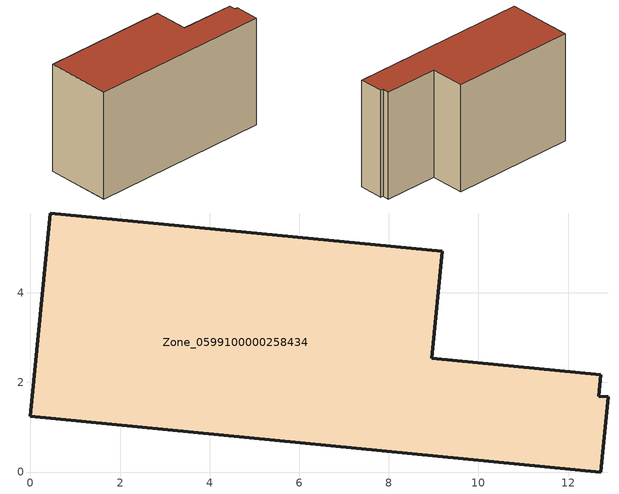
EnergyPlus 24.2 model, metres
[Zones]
Zone_0599100000258434
 floor ground (C_G): 0.44,5.78 9.19,4.93 8.96,2.54 12.73,2.17 12.68,1.7 12.89,1.68 12.73,0 0,1.24 z0
 wall outside (C_F): 9.19,4.93 0.44,5.78 0,1.24 12.73,0 12.89,1.68 12.68,1.7 12.73,2.17 8.96,2.54 9.19,4.93 z0:7.6
 roof outside (C_R): 12.73,0 12.89,1.68 12.68,1.7 12.73,2.17 8.96,2.54 9.19,4.93 0.44,5.78 0,1.24 z7.6
[BUILDING]
Pand.0599100000258434: North Axis=0; Terrain=City; Loads Convergence Tolerance Value=0.04; Temperature Convergence Tolerance Value=0.4; Solar Distribution=FullExterior; Maximum Number of Warmup Days=25; Minimum Number of Warmup Days=1
[Site:Location]
Rotterdam.The.Hague.AP_ZH_NLD Design_Conditions: Latitude=51.96; Longitude=4.45; Time Zone=1; Elevation=-4.5
[SITE:GROUNDTEMPERATURE:BUILDINGSURFACE]
18, 18, 18, 18, 18, 18, 18, 18, 18, 18, 18, 18
[MATERIAL] Thermal Absorptance=0.9; Solar Absorptance=0.7; Visible Absorptance=0.7
Name | Roughness | Thickness | Conductivity | Density | Specific Heat
G.TI.1946 | MediumSmooth | 0.15 | 1 | 540 | 1210
F.TI.1946 | Rough | 0.3 | 0.857143 | 1920 | 840
R.TI.1946 | MediumRough | 0.2 | 0.1 | 1500 | 1000
[CONSTRUCTION]
C_G: G.TI.1946
C_F: F.TI.1946
C_R: R.TI.1946
[ZONE]
Zone_0599100000258434: Type=1; Multiplier=1; Ceiling Height=Autocalculate; Volume=Autocalculate; Floor Area=autocalculate; Part of Total Floor Area=Yes
[ZONEINFILTRATION:DESIGNFLOWRATE]
Infil_Zone_0599100000258434: Zone or ZoneList or Space or SpaceList=Zone_0599100000258434; Schedule=AlwaysOn; Design Flow Rate Calculation Method=Flow/Area; Flow Rate per Floor Area=0.003; Constant Term Coefficient=1; Temperature Term Coefficient=0; Velocity Term Coefficient=0; Velocity Squared Term Coefficient=0
[HVACTEMPLATE:ZONE:IDEALLOADSAIRSYSTEM]
Zone_0599100000258434: Maximum Heating Supply Air Temperature=50; Minimum Cooling Supply Air Temperature=13; Maximum Heating Supply Air Humidity Ratio=0.0156; Minimum Cooling Supply Air Humidity Ratio=0.0077; Heating Limit=NoLimit; Cooling Limit=NoLimit; Dehumidification Control Type=ConstantSensibleHeatRatio; Cooling Sensible Heat Ratio=0.7; Dehumidification Setpoint=60; Humidification Control Type=None; Humidification Setpoint=30; Outdoor Air Method=None; Outdoor Air Flow Rate per Person=0.00944; Outdoor Air Flow Rate per Zone Floor Area=0; Outdoor Air Flow Rate per Zone=0; Demand Controlled Ventilation Type=None; Outdoor Air Economizer Type=NoEconomizer; Heat Recovery Type=None; Sensible Heat Recovery Effectiveness=0.7; Latent Heat Recovery Effectiveness=0.65
[ZONECONTROL:THERMOSTAT]
ThermostatControl_Zone_0599100000258434: Zone or ZoneList=Zone_0599100000258434; Control Type Schedule=DualSetpointControlType; Control 1=Thermostat_Zone_0599100000258434; Temperature Difference Between Cutout And Setpoint=0
[THERMOSTATSETPOINT:DUALSETPOINT]
Thermostat_Zone_0599100000258434: Heating Setpoint Temperature Schedule=HeatingSetpoint_Zone_0599100000258434; Cooling Setpoint Temperature Schedule=CoolingSetpoint_Zone_0599100000258434
[SCHEDULE:COMPACT]
HeatingSetpoint_Zone_0599100000258434: Through: 12/31, For: AllDays, Until: 24:00, 21
CoolingSetpoint_Zone_0599100000258434: Through: 12/31, For: AllDays, Until: 24:00, 24
DualSetpointControlType: Through: 12/31, For: AllDays, Until: 24:00, 4
AlwaysOn: Through: 12/31, For: AllDays, Until: 24:00, 1
